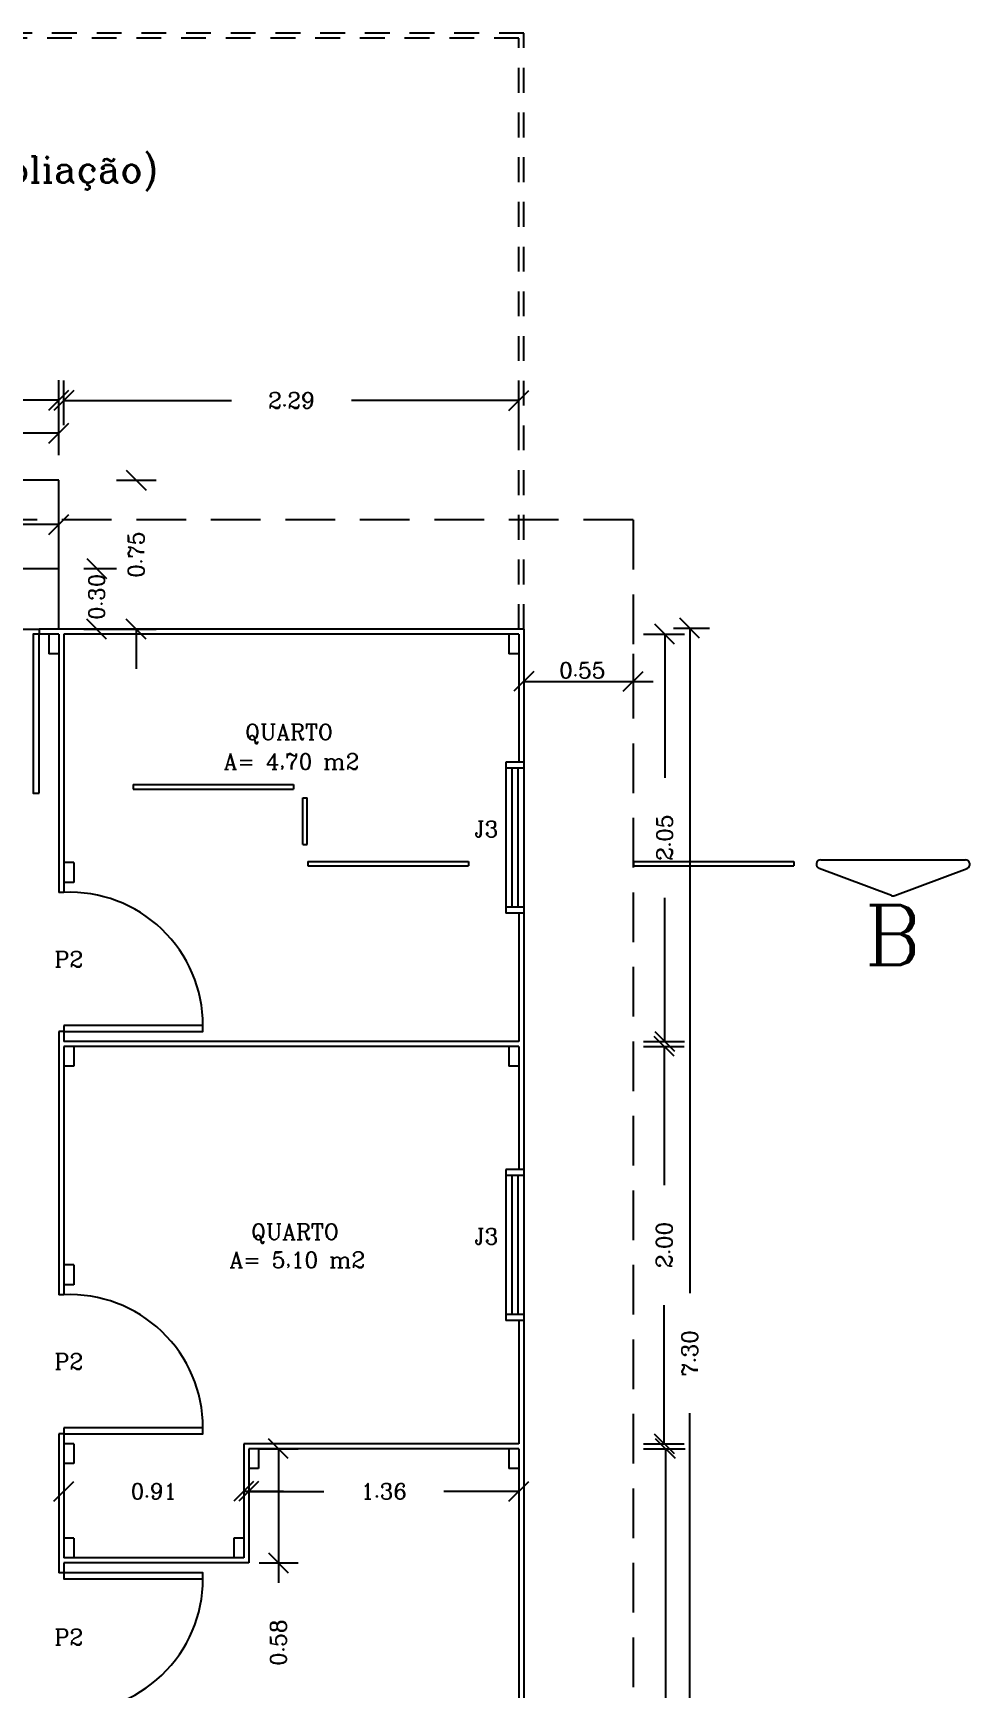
# Model space of a CAD drawing. Extents: x -83.9 to 10.5, y -11.8 to 33.6.
# Drawn here: x -31.63 to -26.91, y 15.48 to 23.81 of the extents above; entities that cross this region are included whole.
import ezdxf
from ezdxf.enums import TextEntityAlignment as Align

# ---------------------------------------------------------------- set-up
doc = ezdxf.new("R2010")
doc.units = 0
doc.linetypes.add('DASHED2', pattern=[0.375, 0.25, -0.125])
doc.layers.get('0').update_dxf_attribs({"linetype": 'CONTINUOUS'})
doc.layers.get('DEFPOINTS').update_dxf_attribs({"linetype": 'CONTINUOUS'})
for name, color, linetype in [('COTAS', 244, 'CONTINUOUS'), ('PAREDALV', 7, 'CONTINUOUS'), ('PAREDE', 250, 'CONTINUOUS'), ('PISO', 30, 'CONTINUOUS'), ('PORTA', 1, 'CONTINUOUS'), ('PORTAS', 1, 'CONTINUOUS'), ('SETA', 3, 'CONTINUOUS'), ('TEXTO', 244, 'CONTINUOUS')]:
    doc.layers.add(name, color=color, linetype=linetype)
doc.styles.add('ROMANC', font='romanc.shx', dxfattribs={"height": 0.08})
doc.dimstyles.new('ROMANC', dxfattribs={"dimscale": 2, "dimtxt": 1, "dimasz": 0.05, "dimexe": 0.05, "dimexo": 0.0625, "dimgap": 0.09, "dimtad": 0, "dimzin": 0, "dimtxsty": 'ROMANC', "dimblk1": 'OBLIQUE', "dimblk2": 'OBLIQUE', "dimsah": 1, "dimcen": 0.09, "dimse1": 1, "dimse2": 1, "dimsd1": 1, "dimsd2": 1, "dimclrd": 244, "dimclre": 244, "dimclrt": 244, "dimazin": 3, "dimtfac": 1, "dimtdec": 4, "dimtofl": 0, "dimtmove": 0, "dimatfit": 3, "dimtolj": 1, "dimtzin": 0})

# ---------------------------------------------------------------- blocks, each defined once
blk = doc.blocks.new('_OBLIQUE')
at = {"color": 0, "linetype": 'BYBLOCK'}
blk.add_line((-0.5, -0.5), (0.5, 0.5), dxfattribs=at)
blk = doc.blocks.new('*D33')
at = {"color": 244, "linetype": 'BYBLOCK'}
for p, q in [((-32.6149, 25.7271), (-32.6149, 25.938)), ((-29.1549, 25.7271), (-29.1549, 25.938)), ((-32.6149, 25.838), (-31.1868, 25.838)), ((-29.1549, 25.838), (-30.5829, 25.838))]:
    blk.add_line(p, q, dxfattribs=at)
at = {"layer": 'DEFPOINTS', "color": 0, "linetype": 'BYBLOCK'}
for p in [(-29.1549, 25.838), (-32.6149, 25.6021), (-29.1549, 25.6021)]:
    blk.add_point(p, dxfattribs=at)
at = {"color": 244, "linetype": 'BYBLOCK', "xscale": 0.1, "yscale": 0.1, "zscale": 0.1, "rotation": 180}
blk.add_blockref('_OBLIQUE', (-32.6149, 25.838), dxfattribs=at)
at = {"color": 244, "linetype": 'BYBLOCK', "xscale": 0.1, "yscale": 0.1, "zscale": 0.1}
blk.add_blockref('_OBLIQUE', (-29.1549, 25.838), dxfattribs=at)
at = {"color": 244, "linetype": 'BYBLOCK', "insert": (-30.8849, 25.838), "char_height": 0.08, "attachment_point": 5, "style": 'ROMANC'}
blk.add_mtext('\\A1;3.46', dxfattribs=at)
blk = doc.blocks.new('*D34')
at = {"color": 244, "linetype": 'BYBLOCK'}
for p, q in [((-29.0299, 25.6021), (-28.8307, 25.6021)), ((-28.9307, 25.6021), (-28.9307, 25.6021)), ((-29.0299, 24.8521), (-28.8307, 24.8521)), ((-28.9307, 24.8521), (-28.9307, 24.6521))]:
    blk.add_line(p, q, dxfattribs=at)
at = {"layer": 'DEFPOINTS', "color": 0, "linetype": 'BYBLOCK'}
for p in [(-29.1549, 25.6021), (-29.1549, 24.8521), (-28.9307, 24.8521)]:
    blk.add_point(p, dxfattribs=at)
at = {"color": 244, "linetype": 'BYBLOCK', "xscale": 0.1, "yscale": 0.1, "zscale": 0.1}
for p, rotation in [((-28.9307, 25.6021), 270), ((-28.9307, 24.8521), 90)]:
    blk.add_blockref('_OBLIQUE', p, dxfattribs=dict(at, rotation=rotation))
at = {"color": 244, "linetype": 'BYBLOCK', "insert": (-28.9307, 25.2271), "char_height": 0.08, "attachment_point": 5, "rotation": 90, "style": 'ROMANC'}
blk.add_mtext('\\A1;0.75', dxfattribs=at)
blk = doc.blocks.new('*D35')
at = {"color": 244, "linetype": 'BYBLOCK'}
for p, q in [((-30.1549, 25.2821), (-30.1549, 25.4792)), ((-29.1549, 25.2821), (-29.1549, 25.4792)), ((-30.1549, 25.3792), (-29.9568, 25.3792)), ((-29.1549, 25.3792), (-29.3529, 25.3792))]:
    blk.add_line(p, q, dxfattribs=at)
at = {"layer": 'DEFPOINTS', "color": 0, "linetype": 'BYBLOCK'}
for p in [(-29.1549, 25.3792), (-30.1549, 25.1571), (-29.1549, 25.1571)]:
    blk.add_point(p, dxfattribs=at)
at = {"color": 244, "linetype": 'BYBLOCK', "xscale": 0.1, "yscale": 0.1, "zscale": 0.1, "rotation": 180}
blk.add_blockref('_OBLIQUE', (-30.1549, 25.3792), dxfattribs=at)
at = {"color": 244, "linetype": 'BYBLOCK', "xscale": 0.1, "yscale": 0.1, "zscale": 0.1}
blk.add_blockref('_OBLIQUE', (-29.1549, 25.3792), dxfattribs=at)
at = {"color": 244, "linetype": 'BYBLOCK', "insert": (-29.6549, 25.3792), "char_height": 0.08, "attachment_point": 5, "style": 'ROMANC'}
blk.add_mtext('\\A1;1.00', dxfattribs=at)
blk = doc.blocks.new('*D39')
at = {"color": 244, "linetype": 'BYBLOCK'}
for p, q in [((-28.1999, 20.6021), (-28.1999, 20.4121)), ((-26.8399, 20.6021), (-26.8399, 20.4121)), ((-28.1999, 20.5121), (-27.8218, 20.5121)), ((-26.8399, 20.5121), (-27.2179, 20.5121))]:
    blk.add_line(p, q, dxfattribs=at)
at = {"layer": 'DEFPOINTS', "color": 0, "linetype": 'BYBLOCK'}
for p in [(-28.1999, 20.7271), (-26.8399, 20.7271), (-28.1999, 20.5121)]:
    blk.add_point(p, dxfattribs=at)
at = {"color": 244, "linetype": 'BYBLOCK', "xscale": 0.1, "yscale": 0.1, "zscale": 0.1, "rotation": 180}
blk.add_blockref('_OBLIQUE', (-28.1999, 20.5121), dxfattribs=at)
at = {"color": 244, "linetype": 'BYBLOCK', "xscale": 0.1, "yscale": 0.1, "zscale": 0.1}
blk.add_blockref('_OBLIQUE', (-26.8399, 20.5121), dxfattribs=at)
at = {"color": 244, "linetype": 'BYBLOCK', "insert": (-27.5199, 20.5121), "char_height": 0.08, "attachment_point": 5, "style": 'ROMANC'}
blk.add_mtext('\\A1;1.36', dxfattribs=at)
blk = doc.blocks.new('*D40')
at = {"color": 244, "linetype": 'BYBLOCK'}
for p, q in [((-29.1299, 20.6771), (-29.1299, 20.3871)), ((-28.2249, 20.6271), (-28.2249, 20.3871)), ((-29.1299, 20.4871), (-29.1299, 20.4871)), ((-28.2249, 20.4871), (-28.0249, 20.4871))]:
    blk.add_line(p, q, dxfattribs=at)
at = {"layer": 'DEFPOINTS', "color": 0, "linetype": 'BYBLOCK'}
for p in [(-29.1299, 20.8021), (-28.2249, 20.7521), (-28.2249, 20.4871)]:
    blk.add_point(p, dxfattribs=at)
at = {"color": 244, "linetype": 'BYBLOCK', "xscale": 0.1, "yscale": 0.1, "zscale": 0.1}
blk.add_blockref('_OBLIQUE', (-29.1299, 20.4871), dxfattribs=at)
at = {"color": 244, "linetype": 'BYBLOCK', "xscale": 0.1, "yscale": 0.1, "zscale": 0.1, "rotation": 180}
blk.add_blockref('_OBLIQUE', (-28.2249, 20.4871), dxfattribs=at)
at = {"color": 244, "linetype": 'BYBLOCK', "insert": (-28.6774, 20.4871), "char_height": 0.08, "attachment_point": 5, "style": 'ROMANC'}
blk.add_mtext('\\A1;0.91', dxfattribs=at)
blk = doc.blocks.new('*D41')
at = {"color": 244, "linetype": 'BYBLOCK'}
for p, q in [((-28.0749, 20.7271), (-27.8789, 20.7271)), ((-27.9789, 20.7271), (-27.9789, 20.1521)), ((-28.0749, 20.1521), (-27.8789, 20.1521)), ((-27.9789, 20.1521), (-27.9789, 20.0521))]:
    blk.add_line(p, q, dxfattribs=at)
at = {"layer": 'DEFPOINTS', "color": 0, "linetype": 'BYBLOCK'}
for p in [(-28.1999, 20.7271), (-28.1999, 20.1521), (-27.9789, 20.1521)]:
    blk.add_point(p, dxfattribs=at)
at = {"color": 244, "linetype": 'BYBLOCK', "xscale": 0.1, "yscale": 0.1, "zscale": 0.1}
for p, rotation in [((-27.9789, 20.7271), 90), ((-27.9789, 20.1521), 270)]:
    blk.add_blockref('_OBLIQUE', p, dxfattribs=dict(at, rotation=rotation))
at = {"color": 244, "linetype": 'BYBLOCK', "insert": (-27.9789, 19.7502), "char_height": 0.08, "attachment_point": 5, "rotation": 90, "style": 'ROMANC'}
blk.add_mtext('\\A1;0.58', dxfattribs=at)
blk = doc.blocks.new('*D42')
at = {"color": 244, "linetype": 'BYBLOCK'}
for p, q in [((-29.1299, 24.9521), (-29.1299, 25.176)), ((-26.8399, 24.9521), (-26.8399, 25.176)), ((-29.1299, 25.076), (-28.2868, 25.076)), ((-26.8399, 25.076), (-27.6829, 25.076))]:
    blk.add_line(p, q, dxfattribs=at)
at = {"layer": 'DEFPOINTS', "color": 0, "linetype": 'BYBLOCK'}
for p in [(-26.8399, 25.076), (-29.1299, 24.8271), (-26.8399, 24.8271)]:
    blk.add_point(p, dxfattribs=at)
at = {"color": 244, "linetype": 'BYBLOCK', "xscale": 0.1, "yscale": 0.1, "zscale": 0.1, "rotation": 180}
blk.add_blockref('_OBLIQUE', (-29.1299, 25.076), dxfattribs=at)
at = {"color": 244, "linetype": 'BYBLOCK', "xscale": 0.1, "yscale": 0.1, "zscale": 0.1}
blk.add_blockref('_OBLIQUE', (-26.8399, 25.076), dxfattribs=at)
at = {"color": 244, "linetype": 'BYBLOCK', "insert": (-27.9849, 25.076), "char_height": 0.08, "attachment_point": 5, "style": 'ROMANC'}
blk.add_mtext('\\A1;2.29', dxfattribs=at)
blk = doc.blocks.new('*D43')
at = {"color": 244, "linetype": 'BYBLOCK'}
for p, q in [((-30.1549, 24.9521), (-30.1549, 25.1775)), ((-29.1549, 24.9521), (-29.1549, 25.1775)), ((-30.1549, 25.0775), (-29.9568, 25.0775)), ((-29.1549, 25.0775), (-29.3529, 25.0775))]:
    blk.add_line(p, q, dxfattribs=at)
at = {"layer": 'DEFPOINTS', "color": 0, "linetype": 'BYBLOCK'}
for p in [(-30.1549, 25.0775), (-30.1549, 24.8271), (-29.1549, 24.8271)]:
    blk.add_point(p, dxfattribs=at)
at = {"color": 244, "linetype": 'BYBLOCK', "xscale": 0.1, "yscale": 0.1, "zscale": 0.1, "rotation": 180}
blk.add_blockref('_OBLIQUE', (-30.1549, 25.0775), dxfattribs=at)
at = {"color": 244, "linetype": 'BYBLOCK', "xscale": 0.1, "yscale": 0.1, "zscale": 0.1}
blk.add_blockref('_OBLIQUE', (-29.1549, 25.0775), dxfattribs=at)
at = {"color": 244, "linetype": 'BYBLOCK', "insert": (-29.6549, 25.0775), "char_height": 0.08, "attachment_point": 5, "style": 'ROMANC'}
blk.add_mtext('\\A1;1.00', dxfattribs=at)
blk = doc.blocks.new('*D45')
at = {"color": 244, "linetype": 'BYBLOCK'}
for p, q in [((-26.7149, 24.8271), (-26.5078, 24.8271)), ((-26.6078, 24.8271), (-26.6078, 24.104)), ((-26.6078, 22.7771), (-26.6078, 23.5002)), ((-26.7149, 22.7771), (-26.5078, 22.7771))]:
    blk.add_line(p, q, dxfattribs=at)
at = {"layer": 'DEFPOINTS', "color": 0, "linetype": 'BYBLOCK'}
for p in [(-26.8399, 24.8271), (-26.8399, 22.7771), (-26.6078, 22.7771)]:
    blk.add_point(p, dxfattribs=at)
at = {"color": 244, "linetype": 'BYBLOCK', "xscale": 0.1, "yscale": 0.1, "zscale": 0.1}
for p, rotation in [((-26.6078, 24.8271), 90), ((-26.6078, 22.7771), 270)]:
    blk.add_blockref('_OBLIQUE', p, dxfattribs=dict(at, rotation=rotation))
at = {"color": 244, "linetype": 'BYBLOCK', "insert": (-26.6078, 23.8021), "char_height": 0.08, "attachment_point": 5, "rotation": 90, "style": 'ROMANC'}
blk.add_mtext('\\A1;2.05', dxfattribs=at)
blk = doc.blocks.new('*D46')
at = {"color": 244, "linetype": 'BYBLOCK'}
for p, q in [((-26.7149, 22.7521), (-26.5101, 22.7521)), ((-26.6101, 22.7521), (-26.6101, 22.054)), ((-26.6101, 20.7521), (-26.6101, 21.4502)), ((-26.7149, 20.7521), (-26.5101, 20.7521))]:
    blk.add_line(p, q, dxfattribs=at)
at = {"layer": 'DEFPOINTS', "color": 0, "linetype": 'BYBLOCK'}
for p in [(-26.8399, 22.7521), (-26.8399, 20.7521), (-26.6101, 20.7521)]:
    blk.add_point(p, dxfattribs=at)
at = {"color": 244, "linetype": 'BYBLOCK', "xscale": 0.1, "yscale": 0.1, "zscale": 0.1}
for p, rotation in [((-26.6101, 22.7521), 90), ((-26.6101, 20.7521), 270)]:
    blk.add_blockref('_OBLIQUE', p, dxfattribs=dict(at, rotation=rotation))
at = {"color": 244, "linetype": 'BYBLOCK', "insert": (-26.6101, 21.7521), "char_height": 0.08, "attachment_point": 5, "rotation": 90, "style": 'ROMANC'}
blk.add_mtext('\\A1;2.00', dxfattribs=at)
blk = doc.blocks.new('*D47')
at = {"color": 244, "linetype": 'BYBLOCK'}
for p, q in [((-26.7149, 20.7271), (-26.5038, 20.7271)), ((-26.6038, 20.7271), (-26.6038, 19.454)), ((-26.6038, 17.5771), (-26.6038, 18.8502)), ((-26.7149, 17.5771), (-26.5038, 17.5771))]:
    blk.add_line(p, q, dxfattribs=at)
at = {"layer": 'DEFPOINTS', "color": 0, "linetype": 'BYBLOCK'}
for p in [(-26.8399, 20.7271), (-26.8399, 17.5771), (-26.6038, 17.5771)]:
    blk.add_point(p, dxfattribs=at)
at = {"color": 244, "linetype": 'BYBLOCK', "xscale": 0.1, "yscale": 0.1, "zscale": 0.1}
for p, rotation in [((-26.6038, 20.7271), 90), ((-26.6038, 17.5771), 270)]:
    blk.add_blockref('_OBLIQUE', p, dxfattribs=dict(at, rotation=rotation))
at = {"color": 244, "linetype": 'BYBLOCK', "insert": (-26.6038, 19.1521), "char_height": 0.08, "attachment_point": 5, "rotation": 90, "style": 'ROMANC'}
blk.add_mtext('\\A1;3.15', dxfattribs=at)
blk = doc.blocks.new('*D48')
at = {"color": 244, "linetype": 'BYBLOCK'}
for p, q in [((-26.6899, 24.8521), (-26.5078, 24.8521)), ((-26.6078, 24.8521), (-26.6078, 21.504)), ((-26.6078, 17.5521), (-26.6078, 20.9002)), ((-26.6899, 17.5521), (-26.5078, 17.5521))]:
    blk.add_line(p, q, dxfattribs=at)
at = {"layer": 'DEFPOINTS', "color": 0, "linetype": 'BYBLOCK'}
for p in [(-26.8149, 24.8521), (-26.6078, 24.8521), (-26.8149, 17.5521)]:
    blk.add_point(p, dxfattribs=at)
at = {"color": 244, "linetype": 'BYBLOCK', "xscale": 0.1, "yscale": 0.1, "zscale": 0.1}
for p, rotation in [((-26.6078, 24.8521), 90), ((-26.6078, 17.5521), 270)]:
    blk.add_blockref('_OBLIQUE', p, dxfattribs=dict(at, rotation=rotation))
at = {"color": 244, "linetype": 'BYBLOCK', "insert": (-26.6078, 21.2021), "char_height": 0.08, "attachment_point": 5, "rotation": 90, "style": 'ROMANC'}
blk.add_mtext('\\A1;7.30', dxfattribs=at)

msp = doc.modelspace()

# ---------------------------------------------------------------- linework, layer by layer
at = {"color": 244, "linetype": 'BYBLOCK'}
for p, q in [((-31.3734, 21.1157), (-31.2085, 21.1157)), ((-31.3085, 21.1157), (-31.3085, 21.1157)), ((-31.3734, 20.8107), (-31.2085, 20.8107)), ((-29.1584, 20.6857), (-29.1584, 20.4479)), ((-28.6084, 20.6857), (-28.6084, 20.4479)), ((-29.1584, 20.5479), (-28.6084, 20.5479)), ((-28.6084, 20.5479), (-28.5084, 20.5479))]:
    msp.add_line(p, q, dxfattribs=at)
at = {"layer": 'DEFPOINTS', "color": 0, "linetype": 'BYBLOCK'}
for p in [(-31.4984, 21.1157), (-31.4984, 20.8107), (-31.3085, 20.8107), (-28.6084, 20.8107), (-28.6084, 20.5479)]:
    msp.add_point(p, dxfattribs=at)
at = {"layer": 'DEFPOINTS', "color": 250, "linetype": 'BYBLOCK'}
msp.add_point((-29.1584, 20.8107), dxfattribs=at)
at = {"layer": 'PAREDALV', "color": 30}
msp.add_line((-31.4984, 21.5607), (-34.9584, 21.5607), dxfattribs=at)
at = {"layer": 'PAREDALV', "color": 30, "linetype": 'DASHED2'}
msp.add_line((-28.6084, 21.3607), (-28.6084, 12.9607), dxfattribs=at)
at = {"layer": 'PAREDALV', "color": 250}
for p, q in [((-29.1834, 20.7857), (-29.1834, 20.1407)), ((-29.1584, 20.8107), (-29.1584, 20.1107)), ((-29.1834, 19.3807), (-29.1834, 18.7357)), ((-29.1584, 19.3807), (-29.1584, 18.0607)), ((-29.1834, 18.7107), (-29.1834, 18.0907)), ((-29.1834, 17.3307), (-29.1834, 16.7107)), ((-29.1584, 17.3607), (-29.1584, 13.5107)), ((-30.5684, 16.7107), (-30.5684, 16.1357)), ((-30.5434, 16.6857), (-30.5434, 16.1107)), ((-30.4934, 16.6857), (-30.4934, 16.5857)), ((-29.2334, 16.6857), (-29.2334, 16.5857)), ((-29.1834, 16.6857), (-29.1834, 13.5357)), ((-30.6184, 16.2357), (-30.6184, 16.1357))]:
    msp.add_line(p, q, dxfattribs=at)
at = {"layer": 'PAREDE', "color": 30, "linetype": 'DASHED2', "ltscale": 0.5}
for p, q in [((-29.1584, 23.8107), (-34.9584, 23.8107)), ((-29.1834, 23.7857), (-34.9334, 23.7857)), ((-29.1834, 20.8107), (-29.1834, 23.7857)), ((-29.1584, 20.8107), (-29.1584, 23.8107))]:
    msp.add_line(p, q, dxfattribs=at)
at = {"layer": 'PAREDE', "color": 30, "linetype": 'DASHED2'}
msp.add_line((-28.6084, 21.3607), (-35.5084, 21.3607), dxfattribs=at)
at = {"layer": 'PAREDE', "color": 250}
for p, q in [((-31.5984, 20.8107), (-31.5984, 20.7857)), ((-29.1584, 20.8107), (-31.5984, 20.8107)), ((-31.4984, 20.7857), (-31.5984, 20.7857)), ((-31.5484, 20.7857), (-31.5484, 20.6857)), ((-31.4984, 20.7857), (-31.4984, 19.4857)), ((-31.4734, 20.7857), (-31.4734, 19.4857)), ((-29.1834, 20.7857), (-31.4734, 20.7857)), ((-29.2334, 20.7857), (-29.2334, 20.6857)), ((-31.4984, 20.6857), (-31.5484, 20.6857)), ((-29.1834, 20.6857), (-29.2334, 20.6857)), ((-29.2484, 20.1407), (-29.2484, 20.1107)), ((-31.4234, 19.6357), (-31.4734, 19.6357)), ((-31.4234, 19.6357), (-31.4234, 19.5357)), ((-31.4234, 19.5357), (-31.4734, 19.5357)), ((-31.4734, 19.4857), (-31.4984, 19.4857)), ((-29.2484, 19.4107), (-29.2484, 19.3807)), ((-29.1584, 19.4107), (-29.1584, 19.3807)), ((-31.4734, 18.7857), (-31.4984, 18.7857)), ((-31.4984, 18.7857), (-31.4984, 17.4607)), ((-31.4734, 18.7857), (-31.4734, 18.7357)), ((-29.1834, 18.7357), (-31.4734, 18.7357)), ((-29.1834, 18.7107), (-31.4734, 18.7107)), ((-31.4734, 18.7107), (-31.4734, 17.4607)), ((-31.4234, 18.7107), (-31.4234, 18.6107)), ((-29.2334, 18.7107), (-29.2334, 18.6107)), ((-31.4234, 18.6107), (-31.4734, 18.6107)), ((-29.1834, 18.6107), (-29.2334, 18.6107)), ((-29.2484, 18.0907), (-29.2484, 18.0607)), ((-31.4234, 17.6107), (-31.4734, 17.6107)), ((-31.4234, 17.6107), (-31.4234, 17.5107)), ((-31.4234, 17.5107), (-31.4734, 17.5107)), ((-31.4734, 17.4607), (-31.4984, 17.4607)), ((-31.4734, 17.4607), (-31.4984, 17.4607)), ((-29.2484, 17.3607), (-29.2484, 17.3307)), ((-29.1584, 17.3607), (-29.1584, 17.3307)), ((-31.4734, 16.7607), (-31.4984, 16.7607)), ((-31.4984, 16.7607), (-31.4984, 16.0607)), ((-31.4734, 16.7607), (-31.4984, 16.7607)), ((-31.4734, 16.7607), (-31.4734, 16.1357)), ((-31.4234, 16.7107), (-31.4734, 16.7107)), ((-31.4234, 16.7107), (-31.4234, 16.6107)), ((-29.1834, 16.7107), (-30.5684, 16.7107)), ((-29.1834, 16.6857), (-30.5434, 16.6857)), ((-31.4234, 16.6107), (-31.4734, 16.6107)), ((-30.4934, 16.5857), (-30.5434, 16.5857)), ((-29.1834, 16.5857), (-29.2334, 16.5857)), ((-31.4234, 16.2357), (-31.4734, 16.2357)), ((-31.4234, 16.2357), (-31.4234, 16.1357)), ((-30.5684, 16.2357), (-30.6184, 16.2357)), ((-30.5684, 16.1357), (-31.4734, 16.1357)), ((-30.5434, 16.1107), (-31.4734, 16.1107)), ((-31.4734, 16.1107), (-31.4734, 16.0607)), ((-31.4734, 16.0607), (-31.4984, 16.0607))]:
    msp.add_line(p, q, dxfattribs=at)
at = {"layer": 'PISO', "color": 30}
msp.add_line((-31.4984, 20.8107), (-31.4984, 21.5607), dxfattribs=at)
at = {"layer": 'PISO', "color": 244}
msp.add_line((-31.4984, 20.8107), (-31.4984, 21.1157), dxfattribs=at)
at = {"layer": 'PORTA', "color": 244}
for p, q in [((-32.4984, 21.1157), (-31.4984, 21.1157)), ((-32.3984, 20.8107), (-31.5984, 20.8107)), ((-29.2484, 20.1107), (-29.2484, 19.4107)), ((-29.1584, 20.1107), (-29.1584, 19.4107)), ((-29.2484, 18.0607), (-29.2484, 17.3607)), ((-29.1584, 18.0607), (-29.1584, 17.3607))]:
    msp.add_line(p, q, dxfattribs=at)
at = {"layer": 'PORTA', "color": 250}
for p, q in [((-29.1584, 20.1407), (-29.2484, 20.1407)), ((-29.1584, 20.1107), (-29.2484, 20.1107)), ((-29.1584, 19.4107), (-29.2484, 19.4107)), ((-29.1584, 19.3807), (-29.2484, 19.3807)), ((-29.1584, 18.0907), (-29.2484, 18.0907)), ((-29.1584, 18.0607), (-29.2484, 18.0607)), ((-29.1584, 17.3607), (-29.2484, 17.3607)), ((-29.1584, 17.3307), (-29.2484, 17.3307))]:
    msp.add_line(p, q, dxfattribs=at)
at = {"layer": 'PORTA', "color": 5}
for p, q in [((-29.2184, 20.1107), (-29.2184, 19.4107)), ((-29.1884, 20.1107), (-29.1884, 19.4107)), ((-29.2184, 18.0607), (-29.2184, 17.3607)), ((-29.1884, 18.0607), (-29.1884, 17.3607))]:
    msp.add_line(p, q, dxfattribs=at)
at = {"layer": 'PORTA', "color": 1}
for points in [[(-31.5984, 19.9857), (-31.5984, 20.7857), (-31.6284, 20.7857), (-31.6284, 19.9857)], [(-31.4734, 18.8157), (-31.4734, 18.7857), (-30.7734, 18.7857), (-30.7734, 18.8157)], [(-31.4734, 16.7907), (-31.4734, 16.7607), (-30.7734, 16.7607), (-30.7734, 16.7907)], [(-31.4734, 16.0607), (-31.4734, 16.0307), (-30.7734, 16.0307), (-30.7734, 16.0607)]]:
    msp.add_lwpolyline(points, close=True, dxfattribs=at)
at = {"layer": 'PORTA', "color": 30}
for centre in [(-31.444, 18.8157), (-31.444, 16.7907)]:
    msp.add_arc(centre, 0.6706, 360, 92.5089, dxfattribs=at)
at = {"layer": 'PORTAS', "color": 30}
msp.add_arc((-31.444, 16.0307), 0.6706, 267.4911, 0, dxfattribs=at)
at = {"layer": 'SETA', "color": 3}
for p, q in [((-31.1252, 20.0283), (-31.1252, 20.0058)), ((-30.2713, 19.7263), (-30.2488, 19.7263)), ((-30.2713, 19.7263), (-30.2488, 19.7263)), ((-30.2455, 19.6413), (-30.2455, 19.6188)), ((-30.2455, 19.6413), (-30.2455, 19.6188)), ((-28.6074, 19.6413), (-28.6074, 19.6188)), ((-28.6074, 19.6413), (-28.6074, 19.6188))]:
    msp.add_line(p, q, dxfattribs=at)
at = {"layer": 'SETA', "color": 3, "linetype": 'CONTINUOUS'}
for p, q in [((-31.1252, 20.0283), (-30.3172, 20.0283)), ((-31.1252, 20.0058), (-30.3172, 20.0058)), ((-30.3172, 20.0283), (-30.3172, 20.0058)), ((-30.3172, 20.0283), (-30.3172, 20.0058)), ((-30.2713, 19.9613), (-30.2488, 19.9613)), ((-30.2713, 19.7263), (-30.2713, 19.9613)), ((-30.2488, 19.7263), (-30.2488, 19.9613)), ((-30.2455, 19.6413), (-29.4375, 19.6413)), ((-30.2455, 19.6188), (-29.4375, 19.6188)), ((-29.4375, 19.6413), (-29.4375, 19.6188)), ((-28.6074, 19.6413), (-27.7994, 19.6413)), ((-28.6074, 19.6188), (-27.7994, 19.6188)), ((-27.7994, 19.6413), (-27.7994, 19.6188)), ((-27.308, 19.4692), (-27.6719, 19.606)), ((-27.664, 19.6496), (-26.9361, 19.6496)), ((-27.2921, 19.4692), (-26.9282, 19.606))]:
    msp.add_line(p, q, dxfattribs=at)
for centre, start, end in [((-27.664, 19.6271), 90, 249.39862), ((-26.9361, 19.6271), 290.60138, 90), ((-27.3001, 19.4902), 249.39862, 290.60138), ((-27.3001, 19.4902), 249.39862, 290.60138)]:
    msp.add_arc(centre, 0.0225, start, end, dxfattribs=at)

# ---------------------------------------------------------------- block references
at = {"color": 244, "linetype": 'BYBLOCK', "xscale": 0.1, "yscale": 0.1, "zscale": 0.1}
for p, rotation in [((-31.3085, 21.1157), 270), ((-31.3085, 20.8107), 90), ((-29.1584, 20.5479), 180)]:
    msp.add_blockref('_OBLIQUE', p, dxfattribs=dict(at, rotation=rotation))
msp.add_blockref('_OBLIQUE', (-28.6084, 20.5479), dxfattribs=at)

# ---------------------------------------------------------------- texts
at = {"color": 244, "linetype": 'BYBLOCK', "insert": (-31.3085, 20.973), "char_height": 0.08, "attachment_point": 5, "rotation": 90, "style": 'ROMANC'}
msp.add_mtext('\\A1;0.30', dxfattribs=at)
at = {"color": 244, "linetype": 'BYBLOCK', "insert": (-28.8645, 20.6034), "char_height": 0.08, "attachment_point": 5, "style": 'ROMANC'}
msp.add_mtext('\\A1;0.55', dxfattribs=at)
at = {"layer": 'SETA', "color": 3, "linetype": 'CONTINUOUS', "style": 'ROMANC'}
msp.add_text('B', height=0.3, dxfattribs=at).set_placement((-27.4423, 19.1206))
at = {"layer": 'TEXTO', "color": 30, "linetype": 'CONTINUOUS', "style": 'ROMANC'}
msp.add_text('COZINHA(ampliação)', height=0.132, dxfattribs=at).set_placement((-31.9704, 23.1157), align=Align.MIDDLE)
at = {"layer": 'TEXTO', "linetype": 'CONTINUOUS', "style": 'ROMANC'}
for s, p in [('QUARTO', (-30.3405, 20.2834)), ('A= 4,70 m2', (-30.328, 20.1441)), ('QUARTO', (-30.3107, 17.7681)), ('A= 5,10 m2', (-30.2983, 17.6357))]:
    msp.add_text(s, height=0.08, dxfattribs=at).set_placement(p, align=Align.MIDDLE)
at = {"layer": 'TEXTO', "style": 'ROMANC'}
for s, p in [('J3', (-29.3474, 19.804)), ('P2', (-31.4486, 19.1489)), ('J3', (-29.3474, 17.754)), ('P2', (-31.4486, 17.1239)), ('P2', (-31.4486, 15.7369))]:
    msp.add_text(s, height=0.08, dxfattribs=at).set_placement(p, align=Align.MIDDLE)

# ---------------------------------------------------------------- dimensions: what is measured, and where the dimension line sits
at = {"layer": 'COTAS', "color": 244}
for base, p1, p2, picture, middle, set_off in [((-32.4984, 21.963), (-31.4984, 21.7126), (-32.4984, 21.7126), '*D43', (-31.9984, 21.963), (-2.3435, -3.1144)), ((-29.1834, 21.9615), (-31.4734, 21.7126), (-29.1834, 21.7126), '*D42', (-30.3284, 21.9615), (-2.3435, -3.1144)), ((-30.5683708218, 16.4709481632), (-31.4733708218, 16.7859826605), (-30.5683708218, 16.7359826605), '*D40', (-31.0208708218, 16.4709481632), (-2.343520495, -4.01610467)), ((-30.5434, 16.4706), (-29.1834, 16.6857), (-30.5434, 16.6857), '*D39', (-29.8634, 16.4706), (-2.3435, -4.0414))]:
    dim = msp.add_linear_dim(base=base, p1=p1, p2=p2, dimstyle='ROMANC', override={"dimse1": 0, "dimse2": 0, "dimsd1": 0, "dimsd2": 0}, dxfattribs=at)
    dim.commit()
    dim.dimension.update_dxf_attribs({"geometry": picture, "text_midpoint": middle, "insert": set_off})
for base, p1, p2, picture, middle, set_off in [((-28.4497, 18.7357), (-28.6818, 20.7857), (-28.6818, 18.7357), '*D45', (-28.4497, 19.7607), (-1.842, -4.0414)), ((-28.3237, 20.8157), (-28.5307, 13.5157), (-28.5307, 20.8157), '*D48', (-28.3237, 17.1657), (-1.7159, -4.0364)), ((-28.4521, 16.7107), (-28.6818, 18.7107), (-28.6818, 16.7107), '*D46', (-28.4521, 17.7107), (-1.842, -4.0414)), ((-30.3938369153, 16.1106631696), (-30.6148226585, 16.6856631696), (-30.6148226585, 16.1106631696), '*D41', (-30.3938369153, 15.7087584077), (-2.4149723318, -4.0414241609)), ((-28.4457, 13.5357), (-28.6818, 16.6857), (-28.6818, 13.5357), '*D47', (-28.4457, 15.1107), (-1.842, -4.0414))]:
    dim = msp.add_linear_dim(base=base, p1=p1, p2=p2, angle=90, dimstyle='ROMANC', override={"dimse1": 0, "dimse2": 0, "dimsd1": 0, "dimsd2": 0}, dxfattribs=at)
    dim.commit()
    dim.dimension.update_dxf_attribs({"geometry": picture, "text_midpoint": middle, "insert": set_off})
at = {"layer": 'PISO', "color": 244}
for base, p1, p2, picture, middle in [((-31.4984, 21.7965), (-34.9584, 21.5607), (-31.4984, 21.5607), '*D33', (-33.2284, 21.7965)), ((-31.4984, 21.3378), (-32.4984, 21.1157), (-31.4984, 21.1157), '*D35', (-31.9984, 21.3378))]:
    dim = msp.add_linear_dim(base=base, p1=p1, p2=p2, dimstyle='ROMANC', override={"dimse1": 0, "dimse2": 0, "dimsd1": 0, "dimsd2": 0}, dxfattribs=at)
    dim.commit()
    dim.dimension.update_dxf_attribs({"geometry": picture, "text_midpoint": middle, "insert": (-2.3435, -4.0414)})
dim = msp.add_linear_dim(base=(-31.1097, 20.8107), p1=(-31.3338, 21.5607), p2=(-31.3338, 20.8107), angle=90, dimstyle='ROMANC', override={"dimse1": 0, "dimse2": 0, "dimsd1": 0, "dimsd2": 0}, dxfattribs=at)
dim.commit()
dim.dimension.update_dxf_attribs({"geometry": '*D34', "text_midpoint": (-31.1097, 21.1857), "insert": (-2.1789, -4.0414)})

doc.saveas('drawing.dxf')
